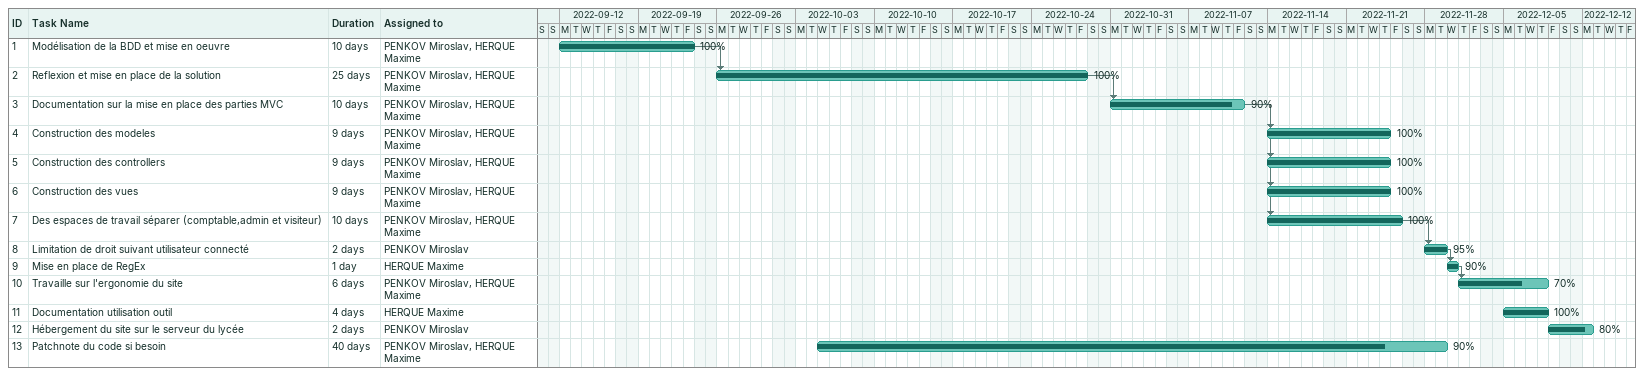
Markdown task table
| ID | Task | Duration | Start | Finish | Predecessors | Resources | % complete |
|---|---|---|---|---|---|---|---|
| 1 | Modélisation de la BDD et mise en oeuvre | 10d | 2022-09-12 | 2022-09-23 |  | PENKOV Miroslav, HERQUE Maxime | 100 |
| 2 | Reflexion et mise en place de la solution | 25d | 2022-09-26 | 2022-10-28 | 1 | PENKOV Miroslav, HERQUE Maxime | 100 |
| 3 | Documentation sur la mise en place des parties MVC | 10d | 2022-10-31 | 2022-11-11 | 2 | PENKOV Miroslav, HERQUE Maxime | 90 |
| 4 | Construction des modeles | 9d | 2022-11-14 | 2022-11-24 | 3 | PENKOV Miroslav, HERQUE Maxime | 100 |
| 5 | Construction des controllers | 9d | 2022-11-14 | 2022-11-24 | 3 | PENKOV Miroslav, HERQUE Maxime | 100 |
| 6 | Construction des vues | 9d | 2022-11-14 | 2022-11-24 | 3 | PENKOV Miroslav, HERQUE Maxime | 100 |
| 7 | Des espaces de travail séparer (comptable,admin et visiteur) | 10d | 2022-11-14 | 2022-11-25 | 3 | PENKOV Miroslav, HERQUE Maxime | 100 |
| 8 | Limitation de droit suivant utilisateur connecté | 2d | 2022-11-28 | 2022-11-29 | 7 | PENKOV Miroslav | 95 |
| 9 | Mise en place de RegEx | 1d | 2022-11-30 | 2022-11-30 | 8 | HERQUE Maxime | 90 |
| 10 | Travaille sur l'ergonomie du site | 6d | 2022-12-01 | 2022-12-08 | 9 | PENKOV Miroslav, HERQUE Maxime | 70 |
| 11 | Documentation utilisation outil | 4d | 2022-12-05 | 2022-12-08 |  | HERQUE Maxime | 100 |
| 12 | Hébergement du site sur le serveur du lycée | 2d | 2022-12-09 | 2022-12-12 |  | PENKOV Miroslav | 80 |
| 13 | Patchnote du code si besoin | 40d | 2022-10-05 | 2022-11-29 |  | PENKOV Miroslav, HERQUE Maxime | 90 |
